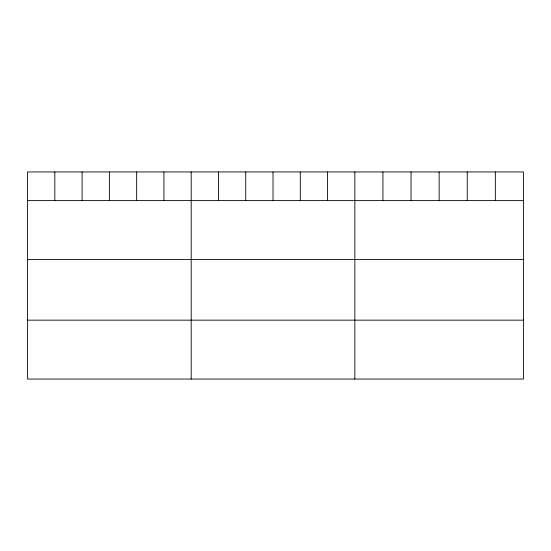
<?xml version="1.0" encoding="UTF-8"?>
<svg xmlns="http://www.w3.org/2000/svg" width="551" height="551" viewBox="0 0 551 551"><rect width="100%" height="100%" fill="white"/><g stroke="black" fill="none" stroke-linecap="round" stroke-linejoin="round"><path stroke-width="0.83" d="M523.45 200.612L523.45 379.054L27.55 379.054L27.55 171.946L523.45 171.946L523.45 200.612L27.55 200.612M27.55 259.493L523.45 259.493M27.55 320.165L523.45 320.165M495.349 171.946L495.349 200.612M467.248 171.946L467.248 200.612M439.147 171.946L439.147 200.612M411.046 171.946L411.046 200.612M382.945 171.946L382.945 200.612M354.844 171.946L354.844 379.054M327.57 171.946L327.57 200.612M300.295 171.946L300.295 200.612M273.02 171.946L273.02 200.612M245.746 171.946L245.746 200.612M218.471 171.946L218.471 200.612M191.197 171.946L191.197 379.054M163.922 171.946L163.922 200.612M136.648 171.946L136.648 200.612M109.374 171.946L109.374 200.612M82.099 171.946L82.099 200.612M54.824 171.946L54.824 200.612"/></g></svg>
